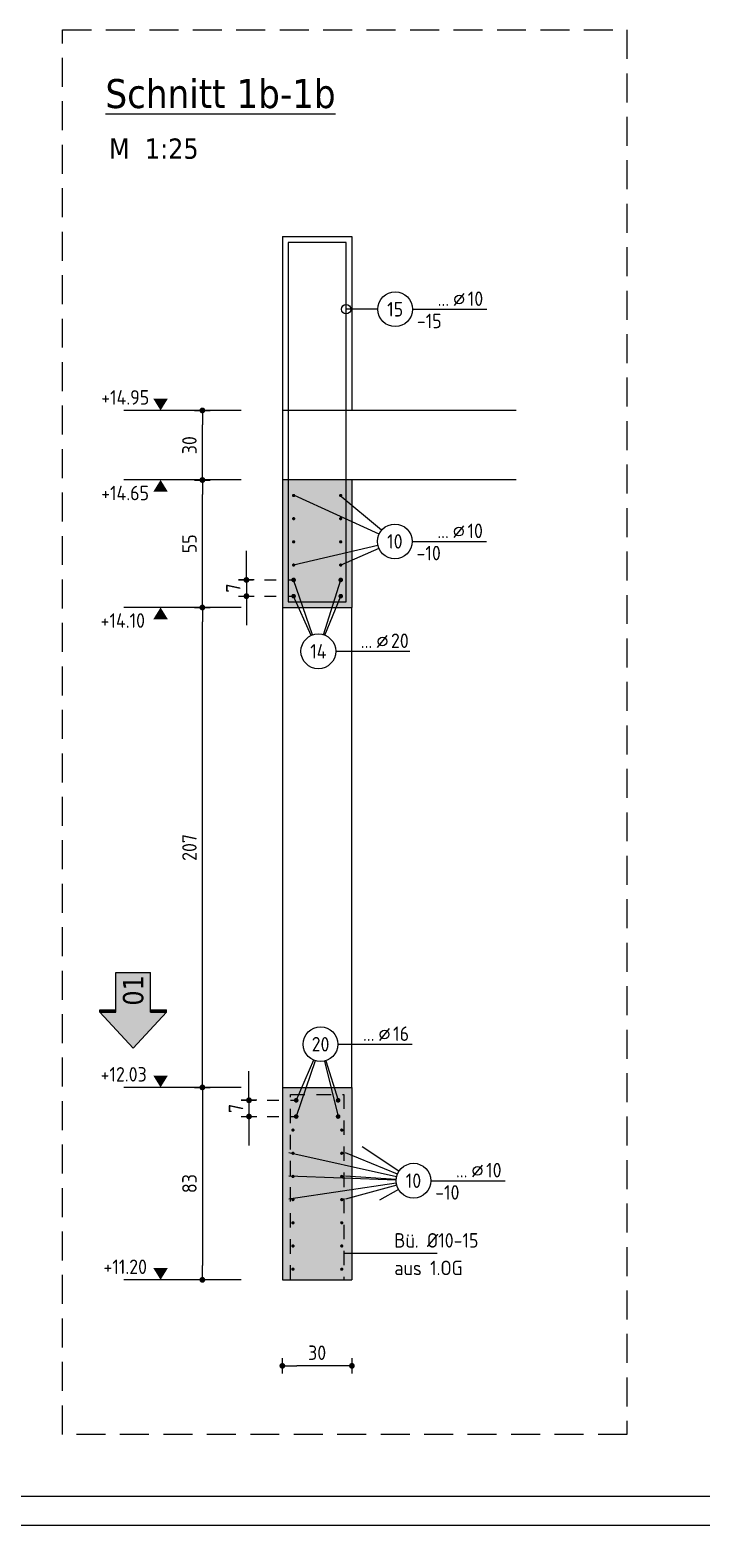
# Model space of a CAD drawing. Extents: x 28 to 142, y -30 to 32.
# Drawn here: x 53.97 to 59.76, y -19.01 to -6.11 of the extents above; entities that cross this region are included whole.
import ezdxf
from ezdxf.enums import TextEntityAlignment as Align

# ---------------------------------------------------------------- set-up
doc = ezdxf.new("R2010")
doc.units = 0
doc.header["$LTSCALE"] = 0.5
for name, pattern in [('AUSGEZOGEN', [1000.01, 1000, 0.01]), ('DASHDOT2', [0.5, 0.25, -0.125, 0, -0.125]), ('HIDDEN', [0.375, 0.25, -0.125]), ('STRICHLINIE', [0.75, 0.5, -0.25])]:
    doc.linetypes.add(name, pattern=pattern)
for name, color, linetype in [('AFU', 7, 'Continuous'), ('BETON', 7, 'Continuous'), ('DETAIL', 7, 'Continuous'), ('grau_hell', 7, 'Continuous'), ('grau_mittel', 7, 'Continuous'), ('HILFE', 7, 'Continuous'), ('INDEX', 7, 'Continuous'), ('koten', 7, 'Continuous'), ('MASSE', 7, 'Continuous'), ('OBJEKT', 7, 'Continuous'), ('RAHMEN', 7, 'Continuous'), ('RND', 7, 'Continuous'), ('RND_BILD', 7, 'Continuous'), ('TEXT', 7, 'Continuous')]:
    doc.layers.add(name, color=color, linetype=linetype)
doc.styles.add('helv', font='tahoma.ttf')
doc.styles.add('txt', font='isocp.shx')
doc.linetypes.add('AFU_50K', pattern='A,0.15,["/",Standard,S=0.2,R=0,X=-0.01,Y=-0.1],0.07,["/",Standard,S=0.2,R=0,X=-0.01,Y=-0.1],0.15', length=0.37)
doc.dimstyles.new('DOT_I', dxfattribs={"dimscale": 0.5, "dimtxt": 0.25, "dimasz": 0.25, "dimexe": 0.1, "dimexo": 0.3, "dimgap": 0.1, "dimtad": 1, "dimdec": 3, "dimzin": 3, "dimtxsty": 'txt', "dimblk": 'DOT', "dimblk1": 'DOT', "dimblk2": 'DOT', "dimsah": 1, "dimcen": 0.1, "dimse1": 1, "dimse2": 1, "dimazin": 0, "dimtfac": 1, "dimtdec": 4, "dimtix": 1, "dimtmove": 2, "dimatfit": 3, "dimfxl": 0, "dimtvp": 1, "dimtolj": 1, "dimtzin": 0, "dimarcsym": 0})

# ---------------------------------------------------------------- blocks, each defined once
blk = doc.blocks.new('A1-35-0')
at = {"layer": 'RAHMEN', "color": 5}
blk.add_line((2, 0.5), (118.4, 0.5), dxfattribs=at)
at = {"layer": 'RAHMEN'}
blk.add_line((0, 0), (118.9, 0), dxfattribs=at)
blk = doc.blocks.new('RND_LEI')
at = {"layer": 'RND', "color": 7, "linetype": 'Continuous'}
blk.add_line((1.022, 0.066), (1.19, 0.27), dxfattribs=at)
for centre, radius in [((0, 0), 0.3), ((1.106, 0.168), 0.075)]:
    blk.add_circle(centre, radius, dxfattribs=at)
at = {"layer": 'RND', "color": 7, "linetype": 'Continuous', "style": 'txt'}
blk.add_attdef('ANZ', text='', height=0.25, dxfattribs=at).set_placement((0.931, 0.057), align=Align.RIGHT)
for tag, p in [('DUM', (1.253, 0.057)), ('ABSTD', (1.674, 0.057)), ('POSTXT', (0.374, -0.327))]:
    blk.add_attdef(tag, p, '', height=0.25, dxfattribs=at)
blk.add_attdef('POSL', text='', height=0.25, dxfattribs=at).set_placement((0, 0), align=Align.MIDDLE)
blk = doc.blocks.new('DOT')
at = {"layer": 'MASSE', "color": 7, "linetype": 'Continuous'}
for p, q in [((0, 0), (-1, 0)), ((0, 0.54), (0, -0.54))]:
    blk.add_line(p, q, dxfattribs=at)
at = {"layer": 'MASSE', "color": 7, "linetype": 'Continuous', "const_width": 0.2}
blk.add_lwpolyline([(-0.1, 0, 1), (0.1, 0, 1)], format="xyb", close=True, dxfattribs=at)
blk = doc.blocks.new('*D55')
at = {"layer": 'DEFPOINTS', "color": 0, "linetype": 'AUSGEZOGEN', "transparency": 16777216}
for p in [(56.144, -17.637), (56.144, -17.637), (56.744, -17.637)]:
    blk.add_point(p, dxfattribs=at)
at = {"layer": 'MASSE', "color": 0, "linetype": 'AUSGEZOGEN', "lineweight": -2, "transparency": 16777216}
blk.add_line((56.619, -17.637), (56.269, -17.637), dxfattribs=at)
at = {"layer": 'MASSE', "color": 0, "linetype": 'AUSGEZOGEN', "lineweight": -2, "transparency": 16777216, "xscale": 0.125, "yscale": 0.125, "zscale": 0.125, "rotation": 180}
blk.add_blockref('DOT', (56.144, -17.637), dxfattribs=at)
at = {"layer": 'MASSE', "color": 0, "linetype": 'AUSGEZOGEN', "lineweight": -2, "transparency": 16777216, "xscale": 0.125, "yscale": 0.125, "zscale": 0.125}
blk.add_blockref('DOT', (56.744, -17.637), dxfattribs=at)
at = {"layer": 'MASSE', "color": 0, "linetype": 'AUSGEZOGEN', "transparency": 16777216, "insert": (56.444, -17.524), "char_height": 0.125, "attachment_point": 5, "style": 'txt'}
blk.add_mtext('\\A1;30', dxfattribs=at)
blk = doc.blocks.new('*D56')
at = {"layer": 'DEFPOINTS', "color": 0, "linetype": 'AUSGEZOGEN', "transparency": 16777216}
for p in [(55.454, -15.235), (55.454, -16.895), (55.454, -16.895)]:
    blk.add_point(p, dxfattribs=at)
at = {"layer": 'MASSE', "color": 0, "linetype": 'AUSGEZOGEN', "lineweight": -2, "transparency": 16777216}
blk.add_line((55.454, -15.36), (55.454, -16.77), dxfattribs=at)
at = {"layer": 'MASSE', "color": 0, "linetype": 'AUSGEZOGEN', "lineweight": -2, "transparency": 16777216, "xscale": 0.125, "yscale": 0.125, "zscale": 0.125}
for p, rotation in [((55.454, -15.235), 90), ((55.454, -16.895), 270)]:
    blk.add_blockref('DOT', p, dxfattribs=dict(at, rotation=rotation))
at = {"layer": 'MASSE', "color": 0, "linetype": 'AUSGEZOGEN', "transparency": 16777216, "insert": (55.342, -16.065), "char_height": 0.125, "attachment_point": 5, "rotation": 90, "style": 'txt'}
blk.add_mtext('\\A1;83', dxfattribs=at)
blk = doc.blocks.new('*D57')
at = {"layer": 'DEFPOINTS', "color": 0, "linetype": 'AUSGEZOGEN', "transparency": 16777216}
for p in [(55.454, -11.095), (55.454, -11.095), (55.454, -15.235)]:
    blk.add_point(p, dxfattribs=at)
at = {"layer": 'MASSE', "color": 0, "linetype": 'AUSGEZOGEN', "lineweight": -2, "transparency": 16777216}
blk.add_line((55.454, -15.11), (55.454, -11.22), dxfattribs=at)
at = {"layer": 'MASSE', "color": 0, "linetype": 'AUSGEZOGEN', "lineweight": -2, "transparency": 16777216, "xscale": 0.125, "yscale": 0.125, "zscale": 0.125}
for p, rotation in [((55.454, -11.095), 90), ((55.454, -15.235), 270)]:
    blk.add_blockref('DOT', p, dxfattribs=dict(at, rotation=rotation))
at = {"layer": 'MASSE', "color": 0, "linetype": 'AUSGEZOGEN', "transparency": 16777216, "insert": (55.342, -13.165), "char_height": 0.125, "attachment_point": 5, "rotation": 90, "style": 'txt'}
blk.add_mtext('\\A1;207', dxfattribs=at)
blk = doc.blocks.new('*D58')
at = {"layer": 'DEFPOINTS', "color": 0, "linetype": 'AUSGEZOGEN', "transparency": 16777216}
for p in [(55.454, -9.995), (55.454, -9.995), (55.454, -11.095)]:
    blk.add_point(p, dxfattribs=at)
at = {"layer": 'MASSE', "color": 0, "linetype": 'AUSGEZOGEN', "lineweight": -2, "transparency": 16777216}
blk.add_line((55.454, -10.97), (55.454, -10.12), dxfattribs=at)
at = {"layer": 'MASSE', "color": 0, "linetype": 'AUSGEZOGEN', "lineweight": -2, "transparency": 16777216, "xscale": 0.125, "yscale": 0.125, "zscale": 0.125}
for p, rotation in [((55.454, -9.995), 90), ((55.454, -11.095), 270)]:
    blk.add_blockref('DOT', p, dxfattribs=dict(at, rotation=rotation))
at = {"layer": 'MASSE', "color": 0, "linetype": 'AUSGEZOGEN', "transparency": 16777216, "insert": (55.342, -10.545), "char_height": 0.125, "attachment_point": 5, "rotation": 90, "style": 'txt'}
blk.add_mtext('\\A1;55', dxfattribs=at)
blk = doc.blocks.new('*D59')
at = {"layer": 'DEFPOINTS', "color": 0, "linetype": 'AUSGEZOGEN', "transparency": 16777216}
for p in [(55.454, -9.395), (55.454, -9.395), (55.454, -9.995)]:
    blk.add_point(p, dxfattribs=at)
at = {"layer": 'MASSE', "color": 0, "linetype": 'AUSGEZOGEN', "lineweight": -2, "transparency": 16777216}
blk.add_line((55.454, -9.87), (55.454, -9.52), dxfattribs=at)
at = {"layer": 'MASSE', "color": 0, "linetype": 'AUSGEZOGEN', "lineweight": -2, "transparency": 16777216, "xscale": 0.125, "yscale": 0.125, "zscale": 0.125}
for p, rotation in [((55.454, -9.395), 90), ((55.454, -9.995), 270)]:
    blk.add_blockref('DOT', p, dxfattribs=dict(at, rotation=rotation))
at = {"layer": 'MASSE', "color": 0, "linetype": 'AUSGEZOGEN', "transparency": 16777216, "insert": (55.342, -9.695), "char_height": 0.125, "attachment_point": 5, "rotation": 90, "style": 'txt'}
blk.add_mtext('\\A1;30', dxfattribs=at)
blk = doc.blocks.new('OKRD_O')
at = {"color": 0, "linetype": 'ByBlock'}
blk.add_solid([(-0.125, 0.202), (0.125, 0.202), (0, 0)], dxfattribs=at)
at = {"color": 0, "linetype": 'ByBlock', "style": 'txt'}
blk.add_attdef('OKRD', (0.25, 0.1), '', height=0.25, dxfattribs=at)
blk = doc.blocks.new('OKRD_U')
at = {"color": 0, "linetype": 'ByBlock'}
blk.add_solid([(-0.125, -0.202), (0.125, -0.202), (0, 0)], dxfattribs=at)
at = {"color": 0, "linetype": 'ByBlock', "style": 'txt'}
blk.add_attdef('OKRD', (0.25, -0.35), '', height=0.25, dxfattribs=at)
blk = doc.blocks.new('*D53')
at = {"layer": 'DEFPOINTS', "color": 0, "linetype": 'AUSGEZOGEN', "transparency": 16777216}
for p in [(55.834, -10.857), (55.834, -10.997), (55.834, -10.997)]:
    blk.add_point(p, dxfattribs=at)
at = {"layer": 'MASSE', "color": 0, "linetype": 'AUSGEZOGEN', "lineweight": -2, "transparency": 16777216}
for p, q in [((55.834, -10.732), (55.834, -10.607)), ((55.834, -10.857), (55.834, -10.997)), ((55.834, -11.122), (55.834, -11.247))]:
    blk.add_line(p, q, dxfattribs=at)
at = {"layer": 'MASSE', "color": 0, "linetype": 'AUSGEZOGEN', "lineweight": -2, "transparency": 16777216, "xscale": 0.125, "yscale": 0.125, "zscale": 0.125}
for p, rotation in [((55.834, -10.857), 270), ((55.834, -10.997), 90)]:
    blk.add_blockref('DOT', p, dxfattribs=dict(at, rotation=rotation))
at = {"layer": 'MASSE', "color": 0, "linetype": 'AUSGEZOGEN', "transparency": 16777216, "insert": (55.721, -10.927), "char_height": 0.125, "attachment_point": 5, "rotation": 90, "style": 'txt'}
blk.add_mtext('\\A1;7', dxfattribs=at)
blk = doc.blocks.new('*D54')
at = {"layer": 'DEFPOINTS', "color": 0, "linetype": 'AUSGEZOGEN', "transparency": 16777216}
for p in [(55.856, -15.346), (55.856, -15.486), (55.856, -15.486)]:
    blk.add_point(p, dxfattribs=at)
at = {"layer": 'MASSE', "color": 0, "linetype": 'AUSGEZOGEN', "lineweight": -2, "transparency": 16777216}
for p, q in [((55.856, -15.221), (55.856, -15.096)), ((55.856, -15.346), (55.856, -15.486)), ((55.856, -15.611), (55.856, -15.736))]:
    blk.add_line(p, q, dxfattribs=at)
at = {"layer": 'MASSE', "color": 0, "linetype": 'AUSGEZOGEN', "lineweight": -2, "transparency": 16777216, "xscale": 0.125, "yscale": 0.125, "zscale": 0.125}
for p, rotation in [((55.856, -15.346), 270), ((55.856, -15.486), 90)]:
    blk.add_blockref('DOT', p, dxfattribs=dict(at, rotation=rotation))
at = {"layer": 'MASSE', "color": 0, "linetype": 'AUSGEZOGEN', "transparency": 16777216, "insert": (55.744, -15.416), "char_height": 0.125, "attachment_point": 5, "rotation": 90, "style": 'txt'}
blk.add_mtext('\\A1;7', dxfattribs=at)
blk = doc.blocks.new('hin_ind5')
at = {"layer": 'grau_hell', "linetype": 'AUSGEZOGEN'}
h = blk.add_hatch(color=9, dxfattribs=at)
h.dxf.hatch_style = 2
h.paths.add_polyline_path([(0, 0), (0.619, -0.577), (0.619, -0.3), (1.306, -0.3), (1.306, 0.3), (0.619, 0.3), (0.619, 0.577)])
h.paths.add_polyline_path([(0.34, -0.274), (1.311, -0.274), (1.311, 0.274), (0.34, 0.274)], flags=9)
at = {"layer": 'OBJEKT', "linetype": 'AUSGEZOGEN'}
for points in [[(0.619, 0.3), (0.66, 0.3), (0.66, 0.577), (0.619, 0.577)], [(0.619, -0.577), (0.66, -0.577), (0.66, -0.3), (0.619, -0.3)]]:
    blk.add_hatch(color=1, dxfattribs=at).paths.add_polyline_path(points)
at = {"layer": 'OBJEKT', "color": 1, "linetype": 'AUSGEZOGEN'}
for p, q in [((0, 0), (0.619, 0.577)), ((0.619, 0.577), (0.619, 0.3)), ((0.619, 0.577), (0.66, 0.577)), ((0.66, 0.577), (0.66, 0.3)), ((0.619, 0.3), (1.306, 0.3)), ((1.306, 0.3), (1.306, -0.3)), ((0, 0), (0.619, -0.577)), ((0.619, -0.3), (0.619, -0.577)), ((0.619, -0.3), (1.306, -0.3)), ((0.66, -0.3), (0.66, -0.577))]:
    blk.add_line(p, q, dxfattribs=at)
at = {"layer": 'OBJEKT', "color": 7, "linetype": 'AUSGEZOGEN'}
blk.add_line((0.619, -0.577), (0.66, -0.577), dxfattribs=at)
at = {"layer": 'INDEX', "color": 1, "linetype": 'Continuous', "style": 'helv'}
blk.add_attdef('INDEX', text='', height=0.35, rotation=360, dxfattribs=at).set_placement((1.259, 0), align=Align.MIDDLE_RIGHT)

msp = doc.modelspace()

# ---------------------------------------------------------------- hatches: boundary and pattern name
at = {"layer": 'grau_mittel'}
for points in [[(56.7443, -9.9948), (56.1443, -9.9948), (56.1443, -11.0948), (56.7443, -11.0948)], [(56.1443, -16.8948), (56.7443, -16.8948), (56.7443, -15.2348), (56.1443, -15.2348)]]:
    msp.add_hatch(color=61, dxfattribs=at).paths.add_polyline_path(points)

# ---------------------------------------------------------------- linework, layer by layer
at = {"layer": 'AFU', "color": 8, "linetype": 'AFU_50K'}
for p, q in [((56.7443, -9.3948), (56.1443, -9.3948)), ((56.7443, -9.9948), (56.1443, -9.9948)), ((56.1443, -16.8948), (56.7443, -16.8948))]:
    msp.add_line(p, q, dxfattribs=at)
at = {"layer": 'BETON', "color": 6, "linetype": 'AUSGEZOGEN'}
for p, q in [((56.1443, -7.8948), (56.7443, -7.8948)), ((56.1443, -7.8948), (56.1443, -11.0948)), ((56.7443, -7.8948), (56.7443, -9.3948)), ((58.1607, -9.3948), (56.7443, -9.3948)), ((58.1607, -9.9948), (56.7443, -9.9948)), ((56.7443, -9.9948), (56.7443, -11.0948)), ((56.1443, -11.0948), (56.7443, -11.0948)), ((56.1443, -15.2348), (56.7443, -15.2348)), ((56.1443, -15.2348), (56.1443, -16.8948)), ((56.7443, -15.2348), (56.7443, -16.8948))]:
    msp.add_line(p, q, dxfattribs=at)
at = {"layer": 'DETAIL', "color": 102, "linetype": 'STRICHLINIE'}
msp.add_lwpolyline([(59.1178, -6.1121), (59.1178, -18.2282), (54.2464, -18.2282), (54.2464, -6.1121)], close=True, dxfattribs=at)
at = {"layer": 'HILFE', "color": 102, "linetype": 'AUSGEZOGEN'}
msp.add_line((56.6743, -16.6664), (57.4793, -16.6664), dxfattribs=at)
at = {"layer": 'koten', "color": 7, "linetype": 'AUSGEZOGEN'}
for p, q in [((55.7882, -9.3948), (54.7764, -9.3948)), ((55.7882, -9.9948), (54.7764, -9.9948)), ((55.7882, -11.0948), (54.7764, -11.0948)), ((55.7882, -15.2348), (54.7764, -15.2348)), ((55.7882, -16.8948), (54.7764, -16.8948))]:
    msp.add_line(p, q, dxfattribs=at)
at = {"layer": 'MASSE', "color": 7, "linetype": 'DASHDOT2'}
for p, q in [((55.7661, -10.8572), (56.241, -10.8572)), ((55.7661, -10.9972), (56.241, -10.9972)), ((55.7887, -15.3463), (56.2636, -15.3463)), ((55.7887, -15.4863), (56.2636, -15.4863))]:
    msp.add_line(p, q, dxfattribs=at)
at = {"layer": 'OBJEKT', "color": 7, "linetype": 'AUSGEZOGEN'}
for p, q in [((56.1443, -11.0948), (56.1443, -15.2348)), ((56.7443, -15.2348), (56.7443, -11.0948))]:
    msp.add_line(p, q, dxfattribs=at)
at = {"layer": 'RND', "color": 102, "linetype": 'AUSGEZOGEN'}
for p, q in [((56.9676, -8.5221), (56.6943, -8.5221)), ((56.9784, -10.4623), (56.2483, -10.1286)), ((56.9996, -10.4285), (56.6403, -10.1286)), ((56.9687, -10.5587), (56.2413, -10.7286)), ((56.9773, -10.5846), (56.6473, -10.7286)), ((56.4054, -11.3312), (56.241, -10.8572)), ((56.4995, -11.3298), (56.6477, -10.8572)), ((56.3931, -11.3361), (56.241, -10.9972)), ((56.511, -11.334), (56.6477, -10.9972)), ((56.4138, -15.0002), (56.2636, -15.3463)), ((56.4257, -15.0048), (56.2636, -15.4863)), ((56.5089, -15.0084), (56.6251, -15.4863)), ((56.5184, -15.0057), (56.6251, -15.3463)), ((57.1292, -16.0072), (56.2005, -15.8006)), ((57.1367, -15.9832), (56.6882, -15.8006)), ((57.1502, -15.9575), (56.832, -15.749)), ((57.1258, -16.0343), (56.2005, -16.0006)), ((57.1273, -16.062), (56.2005, -16.2006)), ((57.126, -16.0298), (56.6882, -16.0006)), ((57.131, -16.0794), (56.6882, -16.2006)), ((57.1457, -16.1146), (56.9824, -16.2086))]:
    msp.add_line(p, q, dxfattribs=at)
at = {"layer": 'RND', "color": 7, "linetype": 'AUSGEZOGEN'}
for p, q in [((57.2676, -8.5221), (57.9076, -8.5221)), ((57.2648, -10.5246), (57.9048, -10.5246)), ((56.6046, -11.4729), (57.2446, -11.4729)), ((56.6235, -14.8626), (57.2635, -14.8626)), ((57.4257, -16.0398), (58.0657, -16.0398))]:
    msp.add_line(p, q, dxfattribs=at)
at = {"layer": 'RND', "color": 1, "linetype": 'AUSGEZOGEN'}
msp.add_lwpolyline([(56.1943, -11.0448), (56.6943, -11.0448), (56.6943, -7.9448), (56.1943, -7.9448)], close=True, dxfattribs=at)
at = {"layer": 'RND', "color": 7, "linetype": 'AUSGEZOGEN'}
for points, const_width in [([(56.2343, -10.1286, 1), (56.2483, -10.1286, 1)], 0.014), ([(56.6543, -10.1286, -1), (56.6403, -10.1286, -1)], 0.014), ([(56.2343, -10.3286, 1), (56.2483, -10.3286, 1)], 0.014), ([(56.6543, -10.3286, -1), (56.6403, -10.3286, -1)], 0.014), ([(56.2343, -10.5286, 1), (56.2483, -10.5286, 1)], 0.014), ([(56.6543, -10.5286, -1), (56.6403, -10.5286, -1)], 0.014), ([(56.2343, -10.7286, 1), (56.2483, -10.7286, 1)], 0.014), ([(56.6543, -10.7286, -1), (56.6403, -10.7286, -1)], 0.014), ([(56.231, -10.8572, 1), (56.251, -10.8572, 1)], 0.02), ([(56.6577, -10.8572, -1), (56.6377, -10.8572, -1)], 0.02), ([(56.231, -10.9972, 1), (56.251, -10.9972, 1)], 0.02), ([(56.6577, -10.9972, -1), (56.6377, -10.9972, -1)], 0.02), ([(56.2536, -15.3463, 1), (56.2736, -15.3463, 1)], 0.02), ([(56.6351, -15.3463, -1), (56.6151, -15.3463, -1)], 0.02), ([(56.2536, -15.4863, 1), (56.2736, -15.4863, 1)], 0.02), ([(56.6351, -15.4863, -1), (56.6151, -15.4863, -1)], 0.02), ([(56.2285, -15.6031, 1), (56.2425, -15.6031, 1)], 0.014), ([(56.6636, -15.6031, -1), (56.6496, -15.6031, -1)], 0.014), ([(56.2285, -15.8031, 1), (56.2425, -15.8031, 1)], 0.014), ([(56.6636, -15.8031, -1), (56.6496, -15.8031, -1)], 0.014), ([(56.2285, -16.0031, 1), (56.2425, -16.0031, 1)], 0.014), ([(56.6636, -16.0031, -1), (56.6496, -16.0031, -1)], 0.014), ([(56.2285, -16.2031, 1), (56.2425, -16.2031, 1)], 0.014), ([(56.6636, -16.2031, -1), (56.6496, -16.2031, -1)], 0.014), ([(56.2285, -16.4031, 1), (56.2425, -16.4031, 1)], 0.014), ([(56.6636, -16.4031, -1), (56.6496, -16.4031, -1)], 0.014), ([(56.2285, -16.6031, 1), (56.2425, -16.6031, 1)], 0.014), ([(56.6636, -16.6031, -1), (56.6496, -16.6031, -1)], 0.014), ([(56.2285, -16.8031, 1), (56.2425, -16.8031, 1)], 0.014), ([(56.6636, -16.8031, -1), (56.6496, -16.8031, -1)], 0.014)]:
    msp.add_lwpolyline(points, format="xyb", close=True, dxfattribs=dict(at, const_width=const_width))
at = {"layer": 'RND', "color": 1, "linetype": 'HIDDEN'}
msp.add_lwpolyline([(56.2143, -16.8948), (56.2143, -15.2948), (56.6743, -15.2948), (56.6743, -16.8948)], dxfattribs=at)
at = {"layer": 'RND', "color": 7, "linetype": 'AUSGEZOGEN'}
msp.add_circle((56.6943, -8.5221), 0.04, dxfattribs=at)

# ---------------------------------------------------------------- block references
at = {"layer": 'koten', "color": 7, "linetype": 'AUSGEZOGEN'}
ref = msp.add_blockref('OKRD_O', (55.0931, -9.3948), dxfattribs=dict(at, xscale=-0.5, yscale=0.5, zscale=0.5))
ref.add_attrib('OKRD', '+14.95', (54.5805, -9.3448), dxfattribs={"layer": '0', "color": 0, "linetype": 'ByBlock', "height": 0.125, "style": 'txt'})
ref = msp.add_blockref('OKRD_U', (55.0931, -9.9948), dxfattribs=dict(at, xscale=-0.5, yscale=0.5, zscale=0.5))
ref.add_attrib('OKRD', '+14.65', (54.5805, -10.1698), dxfattribs={"layer": '0', "color": 0, "linetype": 'ByBlock', "height": 0.125, "style": 'txt'})
ref = msp.add_blockref('OKRD_U', (55.0931, -11.0948), dxfattribs=dict(at, xscale=-0.5, yscale=0.5, zscale=0.5))
ref.add_attrib('OKRD', '+14.10', (54.5754, -11.2698), dxfattribs={"layer": '0', "color": 0, "linetype": 'ByBlock', "height": 0.125, "style": 'txt'})
ref = msp.add_blockref('OKRD_O', (55.0931, -15.2348), dxfattribs=dict(at, xscale=-0.5, yscale=0.5, zscale=0.5))
ref.add_attrib('OKRD', '+12.03', (54.5754, -15.1848), dxfattribs={"layer": '0', "color": 0, "linetype": 'ByBlock', "height": 0.125, "style": 'txt'})
ref = msp.add_blockref('OKRD_O', (55.0931, -16.8948), dxfattribs=dict(at, xscale=-0.5, yscale=0.5, zscale=0.5))
ref.add_attrib('OKRD', '+11.20', (54.6004, -16.8448), dxfattribs={"layer": '0', "color": 0, "linetype": 'ByBlock', "height": 0.125, "style": 'txt'})
at = {"layer": 'RAHMEN', "color": 7, "linetype": 'AUSGEZOGEN', "xscale": 0.5, "yscale": 0.5, "zscale": 0.5}
msp.add_blockref('A1-35-0', (39.9553, -19.0109), dxfattribs=at)
at = {"layer": 'RND', "color": 7, "linetype": 'AUSGEZOGEN', "xscale": 0.5, "yscale": 0.5, "zscale": 0.5}
for p, values in [((57.1176, -8.5221), {'POSL': '15', 'DUM': '10', 'ANZ': '...', 'POSTXT': '-15'}), ((57.1148, -10.5246), {'POSL': '10', 'DUM': '10', 'ANZ': '...', 'POSTXT': '-10'}), ((56.4546, -11.4729), {'POSL': '14', 'DUM': '20', 'ANZ': '...'}), ((56.4735, -14.8626), {'POSL': '20', 'DUM': '16', 'ANZ': '...'}), ((57.2757, -16.0398), {'POSL': '10', 'DUM': '10', 'ANZ': '...', 'POSTXT': '-10'})]:
    msp.add_blockref('RND_LEI', p, dxfattribs=at).add_auto_attribs(values)
at = {"layer": 'RND_BILD', "color": 7, "linetype": 'AUSGEZOGEN', "xscale": 0.5, "yscale": 0.5, "zscale": 0.5, "rotation": 90}
msp.add_blockref('hin_ind5', (54.8561, -14.8963), dxfattribs=at).add_auto_attribs({'INDEX': '01'})

# ---------------------------------------------------------------- texts
at = {"layer": 'TEXT', "color": 6, "linetype": 'AUSGEZOGEN', "style": 'helv'}
msp.add_text('%%USchnitt 1b-1b', height=0.25, dxfattribs=at).set_placement((54.6175, -6.7862))
at = {"layer": 'TEXT', "color": 1, "linetype": 'AUSGEZOGEN', "style": 'helv'}
msp.add_text('M  1:25', height=0.175, dxfattribs=at).set_placement((54.6482, -7.2237))
at = {"layer": 'TEXT', "color": 7, "linetype": 'AUSGEZOGEN', "style": 'txt'}
for s, p in [('Bü. %%C10-15', (57.1101, -16.6173)), ('aus 1.OG', (57.1101, -16.8548))]:
    msp.add_text(s, height=0.125, dxfattribs=at).set_placement(p)

# ---------------------------------------------------------------- dimensions: what is measured, and where the dimension line sits
at = {"layer": 'MASSE', "color": 7, "linetype": 'AUSGEZOGEN'}
for base, p1, p2, picture, middle in [((55.4544, -9.3948), (55.4544, -9.9948), (55.4544, -9.3948), '*D59', (55.3419, -9.6948)), ((55.4544, -9.9948), (55.4544, -11.0948), (55.4544, -9.9948), '*D58', (55.3419, -10.5448)), ((55.8336, -10.9972), (55.8336, -10.8572), (55.8336, -10.9972), '*D53', (55.7211, -10.9272)), ((55.4544, -11.0948), (55.4544, -15.2348), (55.4544, -11.0948), '*D57', (55.3419, -13.1648)), ((55.4544, -16.8948), (55.4544, -15.2348), (55.4544, -16.8948), '*D56', (55.3419, -16.0648)), ((55.8562, -15.4863), (55.8562, -15.3463), (55.8562, -15.4863), '*D54', (55.7437, -15.4163))]:
    dim = msp.add_linear_dim(base=base, p1=p1, p2=p2, angle=90, dimstyle='DOT_I', override={"dimdec": 0, "dimlfac": 50}, dxfattribs=at)
    dim.commit()
    dim.dimension.update_dxf_attribs({"geometry": picture, "text_midpoint": middle})
dim = msp.add_linear_dim(base=(56.1443, -17.6366), p1=(56.7443, -17.6366), p2=(56.1443, -17.6366), dimstyle='DOT_I', override={"dimdec": 0, "dimlfac": 50}, dxfattribs=at)
dim.commit()
dim.dimension.update_dxf_attribs({"geometry": '*D55', "text_midpoint": (56.4443, -17.5241)})

doc.saveas('drawing.dxf')
